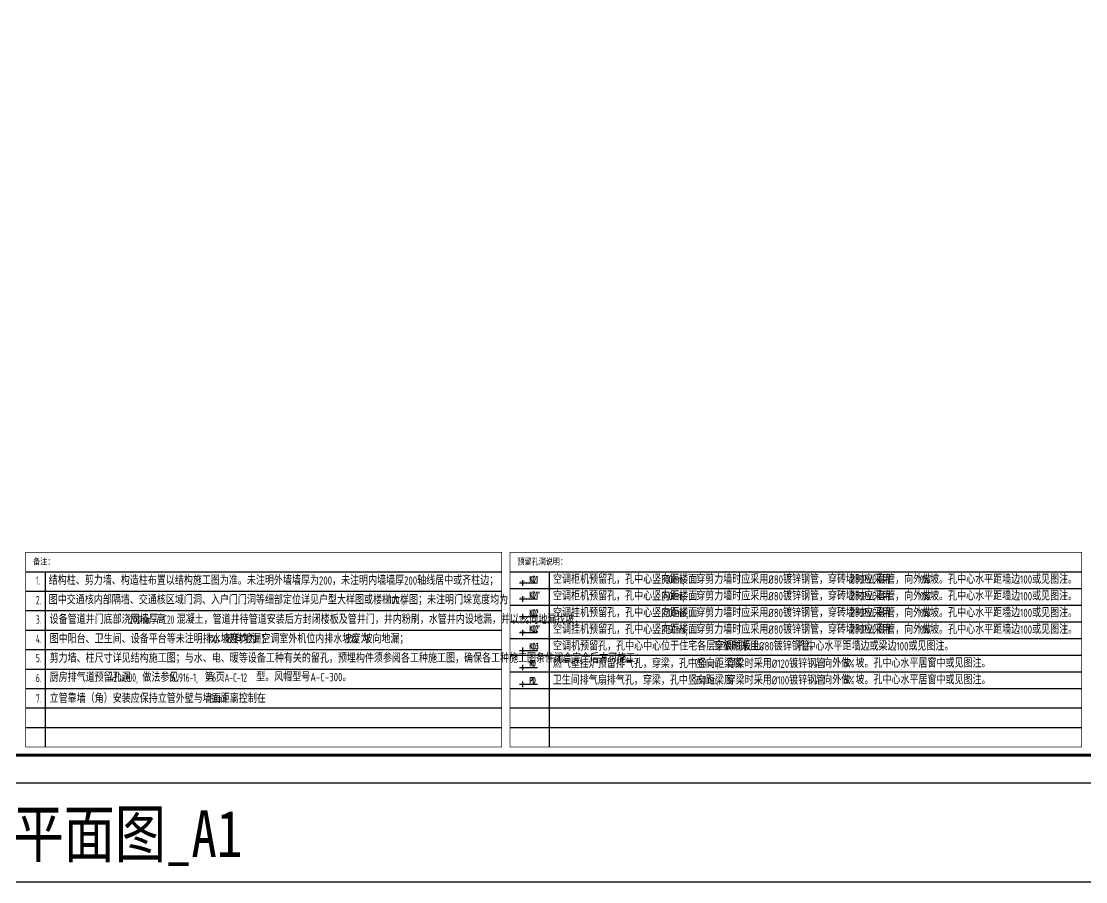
# Model space of a CAD drawing. Extents: x -518115 to 790560, y -210384 to 1628073.
# Drawn here: x 422740 to 461024, y 407283 to 438225 of the extents above; entities that cross this region are included whole.
import ezdxf

# ---------------------------------------------------------------- set-up
doc = ezdxf.new("R2010")
doc.units = 0
doc.header["$LTSCALE"] = 1000
doc.header["$MEASUREMENT"] = 0
doc.linetypes.add('DASH', pattern=[0.35, 0.25, -0.1])
for name, color, linetype in [('C-Sheet-图框', 101, 'Continuous'), ('DIM_LEAD', 3, 'Continuous'), ('PUB_TEXT', 4, 'Continuous'), ('图框', 140, 'Continuous'), ('导图字', 7, 'Continuous'), ('机电标识类', 1, 'Continuous')]:
    doc.layers.add(name, color=color, linetype=linetype)
doc.layers.add('yichutu', color=7, linetype='Continuous', true_color=0xffffff, plot=False)
doc.layers.add('平面-空调室内机', color=176, linetype='Continuous', lineweight=9)
doc.layers.add('空调', color=76, linetype='Continuous', lineweight=13)
doc.styles.add('_TCH_DIM', font='SIMPLEX.shx', dxfattribs={"width": 0.7, "bigfont": 'GBCBIG.shx'})
doc.styles.add('宋体', font='', dxfattribs={"height": 50})
doc.styles.add('房间名称', font='TSSDENG', dxfattribs={"width": 0.8, "bigfont": 'HZTXT'})
doc.styles.add('黑体', font='')
doc.styles.get('宋体').set_extended_font_data('SimSun')
doc.styles.get('黑体').set_extended_font_data('SimHei')

# ---------------------------------------------------------------- blocks, each defined once
blk = doc.blocks.new('yct-841-594-84100-59399.9999999999-100-1000.0')
at = {"color": 7, "true_color": 0xffffff}
blk.add_lwpolyline([(0, -3549), (80358, -3549), (80358, 0), (0, 0)], close=True, dxfattribs=at)
at = {"layer": 'yichutu', "color": 7, "true_color": 0xffffff}
blk.add_lwpolyline([(0, 0), (0, 59400), (84100, 59400), (84100, 0)], close=True, dxfattribs=at)
blk = doc.blocks.new('dongkong')
blk.add_wipeout([(-603756, 210771), (-603756, 210571), (-603836, 210571), (-603836, 210771)])
at = {"layer": '机电标识类', "color": 250, "linetype": 'DASH', "ltscale": 400}
for p, q in [((-603896, 210671), (-603696, 210671)), ((-603796, 210771), (-603796, 210571))]:
    blk.add_line(p, q, dxfattribs=at)
at = {"layer": '空调', "color": 6, "linetype": 'DASH', "const_width": 2}
blk.add_lwpolyline([(-603756, 210771), (-603756, 210571), (-603836, 210571), (-603836, 210771)], close=True, dxfattribs=at)
blk = doc.blocks.new('A$C78D13F63')
at = {"layer": 'C-Sheet-图框', "color": 0}
for p, q in [((14087, 6600), (31204, 6600)), ((14787, 6600), (14787, 300)), ((31504, 6600), (52060, 6600)), ((32915, 6600), (32915, 300)), ((14087, 5900), (31204, 5900)), ((31504, 6000), (52060, 6000)), ((31504, 5400), (52060, 5400)), ((14087, 5200), (31204, 5200)), ((31504, 4800), (52060, 4800)), ((14087, 4500), (31204, 4500)), ((31504, 4200), (52060, 4200)), ((14087, 3800), (31204, 3800)), ((31504, 3600), (52060, 3600)), ((31504, 3600), (52060, 3600)), ((14087, 3100), (31204, 3100)), ((31504, 3000), (52060, 3000)), ((14087, 2400), (31204, 2400)), ((31504, 2400), (52060, 2400)), ((14087, 1700), (31204, 1700)), ((31504, 1700), (52060, 1700)), ((14087, 1000), (31204, 1000)), ((31504, 1000), (52060, 1000))]:
    blk.add_line(p, q, dxfattribs=at)
at = {"layer": 'C-Sheet-图框', "color": 0, "const_width": 24}
blk.add_lwpolyline([(14087, 300), (14087, 7300), (31204, 7300), (31204, 300)], close=True, dxfattribs=at)
at = {"layer": 'DIM_LEAD'}
for points in [[(31951, 6195), (32498, 6195)], [(31951, 5619), (32498, 5619)], [(31951, 4983), (32498, 4983)], [(31951, 4409), (32498, 4409)], [(31951, 3768), (32498, 3768)], [(31951, 3155), (32498, 3155)], [(31951, 2549), (32498, 2549)]]:
    blk.add_lwpolyline(points, dxfattribs=at)
at = {"layer": 'DIM_LEAD', "color": 7, "style": '_TCH_DIM', "width": 0.458824}
for s, p in [('KD1', (32210, 6236)), ("KD1'", (32210, 5661)), ('KD2', (32210, 5025)), ("KD2'", (32210, 4450)), ('KD3', (32210, 3810)), ('RD', (32210, 3197)), ('PD', (32210, 2591))]:
    blk.add_text(s, height=208.2, dxfattribs=at).set_placement(p)
at = {"layer": 'PUB_TEXT', "color": 2}
for s, height, style, width, p in [('备注：', 227.8, '宋体', 0.8, (14353, 6851)), ('预留孔洞说明：', 227.8, '宋体', 0.8, (31769, 6851)), ('300mm,', 300, '房间名称', 0.56, (36945, 6168)), ('250mm,', 300, '房间名称', 0.56, (36945, 5568)), ('2200mm,', 300, '房间名称', 0.56, (36945, 4968)), ('2150mm,', 300, '房间名称', 0.56, (36945, 4368)), ('250mm,', 300, '房间名称', 0.56, (38151, 3156)), ('厨房排气道预留孔洞', 300, '房间名称', 0.8, (14945, 2642)), ('420x300,', 300, '房间名称', 0.56, (17105, 2642)), ('做法参见', 300, '房间名称', 0.8, (18281, 2642)), ('16J916-1,', 300, '房间名称', 0.56, (19241, 2642)), ('第', 300, '房间名称', 0.8, (20521, 2642)), ('6', 300, '房间名称', 0.56, (20790, 2642)), ('页', 300, '房间名称', 0.8, (20921, 2642)), ('A-C-12', 300, '房间名称', 0.56, (21235, 2642)), ('型。风帽型号A-C-300。', 300, '房间名称', 0.8, (22375, 2657)), ('250mm,', 300, '房间名称', 0.56, (38151, 2556))]:
    blk.add_text(s, height=height, dxfattribs=dict(at, style=style, width=width)).set_placement(p)
at = {"layer": 'PUB_TEXT', "style": '房间名称'}
for s, width, p in [('1.', 0.56, (14451, 6130)), ('结构柱、剪力墙、构造柱布置以结构施工图为准。未注明外墙墙厚为200，未注明内墙墙厚200轴线居中或齐柱边；', 0.8, (14913, 6130)), ('空调柜机预留孔，孔中心竖向距楼面', 0.8, (33052, 6168)), ('穿剪力墙时应采用%%C80镀锌钢管，穿砖墙时应采用', 0.8, (38202, 6168)), ('%%c80PVC', 0.56, (43741, 6168)), ('套管，向外做', 0.8, (44709, 6168)), ('10%%%', 0.56, (46149, 6168)), ('坡。孔中心水平距墙边100或见图注。', 0.8, (46613, 6168)), ('图中交通核内部隔墙、交通核区域门洞、入户门门洞等细部定位详见户型大样图或楼梯大样图；未注明门垛宽度均为', 0.8, (14913, 5430)), ('空调柜机预留孔，孔中心竖向距楼面', 0.8, (33052, 5568)), ('穿剪力墙时应采用%%C80镀锌钢管，穿砖墙时应采用', 0.8, (38202, 5568)), ('%%c80PVC', 0.56, (43741, 5568)), ('套管，向外做', 0.8, (44709, 5568)), ('10%%%', 0.56, (46149, 5568)), ('坡。孔中心水平距墙边100或见图注。', 0.8, (46613, 5568)), ('2.', 0.56, (14451, 5427)), ('100', 0.56, (27153, 5430)), ('；', 0.8, (27601, 5430)), ('3.', 0.56, (14451, 4727)), ('设备管道井门底部浇同墙厚', 0.8, (14945, 4727)), ('200mm', 0.56, (17825, 4727)), ('高', 0.8, (18785, 4727)), ('C20', 0.56, (19025, 4727)), ('混凝土，管道井待管道安装后方封闭楼板及管井门，井内粉刷，水管井内设地漏，并以1%%%向地漏找坡；', 0.8, (19513, 4727)), ('空调挂机预留孔，孔中心竖向距楼面', 0.8, (33052, 4968)), ('穿剪力墙时应采用%%C80镀锌钢管，穿砖墙时应采用', 0.8, (38202, 4968)), ('%%c80PVC', 0.56, (43741, 4968)), ('套管，向外做', 0.8, (44709, 4968)), ('10%%%', 0.56, (46149, 4968)), ('坡。孔中心水平距墙边100或见图注。', 0.8, (46613, 4968)), ('空调挂机预留孔，孔中心竖向距楼面', 0.8, (33052, 4368)), ('穿剪力墙时应采用%%C80镀锌钢管，穿砖墙时应采用', 0.8, (38202, 4368)), ('%%c80PVC', 0.56, (43741, 4368)), ('套管，向外做', 0.8, (44709, 4368)), ('10%%%', 0.56, (46149, 4368)), ('坡。孔中心水平距墙边100或见图注。', 0.8, (46613, 4368)), ('4.', 0.56, (14451, 4032)), ('图中阳台、卫生间、设备平台等未注明排水坡度均为', 0.8, (14945, 4027)), ('1%', 0.56, (20626, 4027)), ('，坡向地漏；', 0.8, (20930, 4027)), ('空调室外机位内排水坡度为', 0.8, (22558, 4027)), ('3%%%', 0.56, (25602, 4027)), ('，坡向地漏；', 0.8, (25906, 4027)), ('空调机预留孔，孔中心中心位于住宅各层空调搁板上，', 0.8, (33052, 3768)), ('穿板时采用%%C80镀锌钢管。', 0.8, (38840, 3768)), ('孔中心水平距墙边或梁边100或见图注。', 0.8, (41841, 3768)), ('5.', 0.56, (14451, 3342)), ('剪力墙、柱尺寸详见结构施工图；与水、电、暖等设备工种有关的留孔，预埋构件须参阅各工种施工图，确保各工种施工图条件闭合完全后方可施工；', 0.8, (14945, 3332)), ('燃气壁挂炉预留排气孔，穿梁，孔中竖向距梁底', 0.8, (33042, 3142)), ('穿梁时采用%%C120镀锌钢管', 0.8, (39298, 3142)), ('，向外做', 0.8, (42448, 3156)), ('5%%%', 0.56, (43526, 3156)), ('坡。孔中心水平居窗中或见图注。', 0.8, (43927, 3156)), ('6.', 0.56, (14451, 2627)), ('卫生间排气扇排气孔，穿梁，孔中竖向距梁底', 0.8, (33042, 2542)), ('穿梁时采用%%C100镀锌钢管', 0.8, (39298, 2542)), ('，向外做', 0.8, (42448, 2556)), ('5%%%', 0.56, (43526, 2556)), ('坡。孔中心水平居窗中或见图注。', 0.8, (43927, 2556)), ('7.', 0.56, (14451, 1885)), ('立管靠墙（角）安装应保持立管外壁与墙面距离控制在', 0.8, (14945, 1885)), ('50mm', 0.56, (20705, 1885)), ('。', 0.8, (21505, 1885))]:
    blk.add_text(s, height=300, dxfattribs=dict(at, width=width)).set_placement(p)
at = {"layer": '平面-空调室内机', "ltscale": 0.3, "xscale": -1, "rotation": 90}
for p in [(242621, -597601), (242621, -598177), (242621, -598813), (242621, -599387), (242621, -600028), (242621, -600641), (242621, -601247)]:
    blk.add_blockref('dongkong', p, dxfattribs=at)
at = {"layer": 'C-Sheet-图框', "color": 0, "const_width": 24}
blk.add_lwpolyline([(31504, 300), (31504, 7300), (52060, 7300), (52060, 300)], close=True, dxfattribs=at)
blk = doc.blocks.new('TK')
at = {"layer": '图框'}
blk.add_lwpolyline([(465375, 548714), (549475, 548714), (549475, 489314), (465375, 489314)], close=True, dxfattribs=at)
blk.add_lwpolyline([(465375, 548714), (549475, 548714), (549475, 489314), (465375, 489314)], close=True, dxfattribs=at)
at = {"layer": '图框', "const_width": 100}
blk.add_lwpolyline([(548475, 490314), (548475, 547714), (467875, 547714), (467875, 490314)], close=True, dxfattribs=at)

msp = doc.modelspace()

# ---------------------------------------------------------------- block references
at = {"layer": 'yichutu'}
msp.add_blockref('yct-841-594-84100-59399.9999999999-100-1000.0', (406314.1, 410831.9), dxfattribs=at)

# ---------------------------------------------------------------- texts
at = {"layer": '导图字', "color": 1, "style": '黑体', "width": 0.8}
msp.add_text('建施_11_四至七层平面图_A1', height=1682.363, dxfattribs=at).set_placement((407757.3, 408168.4))

# ---------------------------------------------------------------- next in the draw order: block references
msp.add_blockref('A$C78D13F63', (408814.1, 411831.9))

# ---------------------------------------------------------------- next in the draw order: block references
msp.add_blockref('TK', (-59060.9, -78481.8))

doc.saveas('drawing.dxf')
